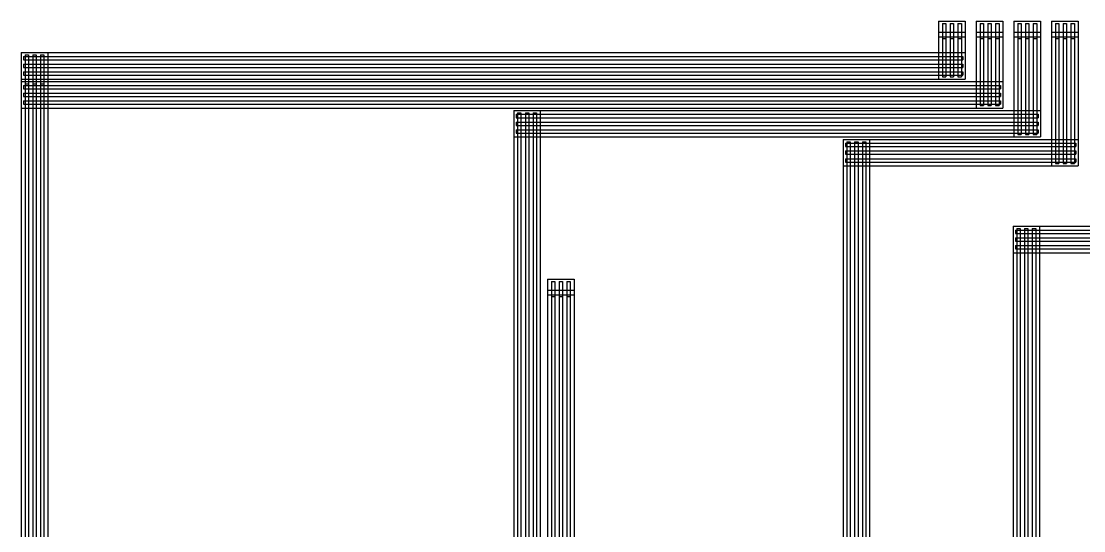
# Model space of a CAD drawing. Header units: millimetres. Extents: x -1225 to 566, y -985 to 617.
# Drawn here: x -483.8 to -263.7, y -226.4 to -120.7 of the extents above; entities that cross this region are included whole.
import ezdxf

# ---------------------------------------------------------------- set-up
doc = ezdxf.new("R2010")
doc.units = ezdxf.units.MM
doc.layers.add('HIDDEN', color=8, linetype='Continuous')
doc.layers.add('VISIBLE', color=7, linetype='Continuous')

msp = doc.modelspace()

# ---------------------------------------------------------------- linework, layer by layer
at = {"layer": 'HIDDEN'}
for points in [[(-293.75, -120.73), (-288.25, -120.73)], [(-293.75, -120.73), (-293.75, -132.73)], [(-288.25, -120.73), (-288.25, -132.73)], [(-285.95, -120.73), (-280.45, -120.73)], [(-285.95, -120.73), (-285.95, -138.73)], [(-280.45, -120.73), (-280.45, -138.73)], [(-278.15, -120.73), (-272.65, -120.73)], [(-278.15, -120.73), (-278.15, -144.73)], [(-272.65, -120.73), (-272.65, -144.73)], [(-270.35, -120.73), (-264.85, -120.73)], [(-270.35, -120.73), (-270.35, -150.73)], [(-264.85, -120.73), (-264.85, -150.73)], [(-293.75, -122.98), (-288.25, -122.98)], [(-293.75, -122.98), (-293.75, -123.98)], [(-292.95, -121.23), (-292.25, -121.23)], [(-292.95, -121.23), (-292.95, -132.23)], [(-292.95, -122.98), (-292.95, -123.98)], [(-292.25, -121.23), (-292.25, -132.23)], [(-292.25, -122.98), (-292.25, -123.98)], [(-291.35, -121.23), (-290.65, -121.23)], [(-291.35, -121.23), (-291.35, -132.23)], [(-291.35, -122.98), (-291.35, -123.98)], [(-290.65, -121.23), (-290.65, -132.23)], [(-290.65, -122.98), (-290.65, -123.98)], [(-289.75, -121.23), (-289.05, -121.23)], [(-289.75, -121.23), (-289.75, -132.23)], [(-289.75, -122.98), (-289.75, -123.98)], [(-289.05, -121.23), (-289.05, -132.23)], [(-289.05, -122.98), (-289.05, -123.98)], [(-288.25, -122.98), (-288.25, -123.98)], [(-285.95, -122.98), (-280.45, -122.98)], [(-285.95, -122.98), (-285.95, -123.98)], [(-285.15, -121.23), (-284.45, -121.23)], [(-285.15, -121.23), (-285.15, -138.23)], [(-285.15, -122.98), (-285.15, -123.98)], [(-284.45, -121.23), (-284.45, -138.23)], [(-284.45, -122.98), (-284.45, -123.98)], [(-283.55, -121.23), (-282.85, -121.23)], [(-283.55, -121.23), (-283.55, -138.23)], [(-283.55, -122.98), (-283.55, -123.98)], [(-282.85, -121.23), (-282.85, -138.23)], [(-282.85, -122.98), (-282.85, -123.98)], [(-281.95, -121.23), (-281.25, -121.23)], [(-281.95, -121.23), (-281.95, -138.23)], [(-281.95, -122.98), (-281.95, -123.98)], [(-281.25, -121.23), (-281.25, -138.23)], [(-281.25, -122.98), (-281.25, -123.98)], [(-280.45, -122.98), (-280.45, -123.98)], [(-278.15, -122.98), (-272.65, -122.98)], [(-278.15, -122.98), (-278.15, -123.98)], [(-277.35, -121.23), (-276.65, -121.23)], [(-277.35, -121.23), (-277.35, -144.23)], [(-277.35, -122.98), (-277.35, -123.98)], [(-276.65, -121.23), (-276.65, -144.23)], [(-276.65, -122.98), (-276.65, -123.98)], [(-275.75, -121.23), (-275.05, -121.23)], [(-275.75, -121.23), (-275.75, -144.23)], [(-275.75, -122.98), (-275.75, -123.98)], [(-275.05, -121.23), (-275.05, -144.23)], [(-275.05, -122.98), (-275.05, -123.98)], [(-274.15, -121.23), (-273.45, -121.23)], [(-274.15, -121.23), (-274.15, -144.23)], [(-274.15, -122.98), (-274.15, -123.98)], [(-273.45, -121.23), (-273.45, -144.23)], [(-273.45, -122.98), (-273.45, -123.98)], [(-272.65, -122.98), (-272.65, -123.98)], [(-270.35, -122.98), (-264.85, -122.98)], [(-270.35, -122.98), (-270.35, -123.98)], [(-269.55, -121.23), (-268.85, -121.23)], [(-269.55, -121.23), (-269.55, -150.23)], [(-269.55, -122.98), (-269.55, -123.98)], [(-268.85, -121.23), (-268.85, -150.23)], [(-268.85, -122.98), (-268.85, -123.98)], [(-267.95, -121.23), (-267.25, -121.23)], [(-267.95, -121.23), (-267.95, -150.23)], [(-267.95, -122.98), (-267.95, -123.98)], [(-267.25, -121.23), (-267.25, -150.23)], [(-267.25, -122.98), (-267.25, -123.98)], [(-266.35, -121.23), (-265.65, -121.23)], [(-266.35, -121.23), (-266.35, -150.23)], [(-266.35, -122.98), (-266.35, -123.98)], [(-265.65, -121.23), (-265.65, -150.23)], [(-265.65, -122.98), (-265.65, -123.98)], [(-264.85, -122.98), (-264.85, -123.98)], [(-293.75, -123.98), (-288.25, -123.98)], [(-292.95, -123.98), (-292.25, -123.98)], [(-292.95, -123.98), (-292.25, -123.98)], [(-292.95, -123.98), (-292.95, -124.33)], [(-292.95, -124.33), (-292.25, -124.33)], [(-292.25, -123.98), (-292.25, -124.33)], [(-291.35, -123.98), (-290.65, -123.98)], [(-291.35, -123.98), (-290.65, -123.98)], [(-291.35, -123.98), (-291.35, -124.33)], [(-291.35, -124.33), (-290.65, -124.33)], [(-290.65, -123.98), (-290.65, -124.33)], [(-289.75, -123.98), (-289.05, -123.98)], [(-289.75, -123.98), (-289.05, -123.98)], [(-289.75, -123.98), (-289.75, -124.33)], [(-289.75, -124.33), (-289.05, -124.33)], [(-289.05, -123.98), (-289.05, -124.33)], [(-285.95, -123.98), (-280.45, -123.98)], [(-285.15, -123.98), (-284.45, -123.98)], [(-285.15, -123.98), (-284.45, -123.98)], [(-285.15, -123.98), (-285.15, -124.33)], [(-285.15, -124.33), (-284.45, -124.33)], [(-284.45, -123.98), (-284.45, -124.33)], [(-283.55, -123.98), (-282.85, -123.98)], [(-283.55, -123.98), (-282.85, -123.98)], [(-283.55, -123.98), (-283.55, -124.33)], [(-283.55, -124.33), (-282.85, -124.33)], [(-282.85, -123.98), (-282.85, -124.33)], [(-281.95, -123.98), (-281.25, -123.98)], [(-281.95, -123.98), (-281.25, -123.98)], [(-281.95, -123.98), (-281.95, -124.33)], [(-281.95, -124.33), (-281.25, -124.33)], [(-281.25, -123.98), (-281.25, -124.33)], [(-278.15, -123.98), (-272.65, -123.98)], [(-277.35, -123.98), (-276.65, -123.98)], [(-277.35, -123.98), (-276.65, -123.98)], [(-277.35, -123.98), (-277.35, -124.33)], [(-277.35, -124.33), (-276.65, -124.33)], [(-276.65, -123.98), (-276.65, -124.33)], [(-275.75, -123.98), (-275.05, -123.98)], [(-275.75, -123.98), (-275.05, -123.98)], [(-275.75, -123.98), (-275.75, -124.33)], [(-275.75, -124.33), (-275.05, -124.33)], [(-275.05, -123.98), (-275.05, -124.33)], [(-274.15, -123.98), (-273.45, -123.98)], [(-274.15, -123.98), (-273.45, -123.98)], [(-274.15, -123.98), (-274.15, -124.33)], [(-274.15, -124.33), (-273.45, -124.33)], [(-273.45, -123.98), (-273.45, -124.33)], [(-270.35, -123.98), (-264.85, -123.98)], [(-269.55, -123.98), (-268.85, -123.98)], [(-269.55, -123.98), (-268.85, -123.98)], [(-269.55, -123.98), (-269.55, -124.33)], [(-269.55, -124.33), (-268.85, -124.33)], [(-268.85, -123.98), (-268.85, -124.33)], [(-267.95, -123.98), (-267.25, -123.98)], [(-267.95, -123.98), (-267.25, -123.98)], [(-267.95, -123.98), (-267.95, -124.33)], [(-267.95, -124.33), (-267.25, -124.33)], [(-267.25, -123.98), (-267.25, -124.33)], [(-266.35, -123.98), (-265.65, -123.98)], [(-266.35, -123.98), (-265.65, -123.98)], [(-266.35, -123.98), (-266.35, -124.33)], [(-266.35, -124.33), (-265.65, -124.33)], [(-265.65, -123.98), (-265.65, -124.33)], [(-483.75, -127.23), (-288.25, -127.23)], [(-483.75, -127.23), (-483.75, -132.73)], [(-483.75, -127.23), (-478.25, -127.23)], [(-483.75, -127.23), (-483.75, -340.73)], [(-478.25, -127.23), (-478.25, -340.73)], [(-292.95, -127.23), (-292.25, -127.23)], [(-291.35, -127.23), (-290.65, -127.23)], [(-289.75, -127.23), (-289.05, -127.23)], [(-288.25, -127.23), (-288.25, -132.73)], [(-483.25, -128.03), (-288.75, -128.03)], [(-483.25, -128.03), (-483.25, -128.73)], [(-483.25, -128.73), (-288.75, -128.73)], [(-483.25, -129.63), (-288.75, -129.63)], [(-483.25, -129.63), (-483.25, -130.33)], [(-482.95, -127.73), (-482.25, -127.73)], [(-482.95, -127.73), (-482.95, -340.23)], [(-482.25, -127.73), (-482.25, -340.23)], [(-481.35, -127.73), (-480.65, -127.73)], [(-481.35, -127.73), (-481.35, -340.23)], [(-480.65, -127.73), (-480.65, -340.23)], [(-479.75, -127.73), (-479.05, -127.73)], [(-479.75, -127.73), (-479.75, -340.23)], [(-479.05, -127.73), (-479.05, -340.23)], [(-478.25, -128.03), (-478.25, -128.73)], [(-478.25, -129.63), (-478.25, -130.33)], [(-293.75, -128.03), (-293.75, -128.73)], [(-293.75, -129.63), (-293.75, -130.33)], [(-288.75, -128.03), (-288.75, -128.73)], [(-288.75, -129.63), (-288.75, -130.33)], [(-483.25, -130.33), (-288.75, -130.33)], [(-483.25, -131.23), (-288.75, -131.23)], [(-483.25, -131.23), (-483.25, -131.93)], [(-483.25, -131.93), (-288.75, -131.93)], [(-478.25, -131.23), (-478.25, -131.93)], [(-293.75, -131.23), (-293.75, -131.93)], [(-288.75, -131.23), (-288.75, -131.93)], [(-483.75, -132.73), (-288.25, -132.73)], [(-483.75, -133.23), (-483.75, -340.73)], [(-483.75, -133.23), (-280.45, -133.23)], [(-483.75, -133.23), (-483.75, -138.73)], [(-483.75, -133.23), (-478.25, -133.23)], [(-483.75, -133.23), (-483.75, -366.73)], [(-483.25, -134.03), (-280.95, -134.03)], [(-483.25, -134.03), (-483.25, -134.73)], [(-482.95, -132.73), (-482.25, -132.73)], [(-482.95, -133.23), (-482.25, -133.23)], [(-482.95, -133.23), (-482.25, -133.23)], [(-482.95, -133.73), (-482.95, -340.23)], [(-482.95, -133.73), (-482.25, -133.73)], [(-482.95, -133.73), (-482.95, -366.23)], [(-482.25, -133.73), (-482.25, -340.23)], [(-482.25, -133.73), (-482.25, -366.23)], [(-481.35, -132.73), (-480.65, -132.73)], [(-481.35, -133.23), (-480.65, -133.23)], [(-481.35, -133.23), (-480.65, -133.23)], [(-481.35, -133.73), (-481.35, -340.23)], [(-481.35, -133.73), (-480.65, -133.73)], [(-481.35, -133.73), (-481.35, -366.23)], [(-480.65, -133.73), (-480.65, -340.23)], [(-480.65, -133.73), (-480.65, -366.23)], [(-479.75, -132.73), (-479.05, -132.73)], [(-479.75, -133.23), (-479.05, -133.23)], [(-479.75, -133.23), (-479.05, -133.23)], [(-479.75, -133.73), (-479.75, -340.23)], [(-479.75, -133.73), (-479.05, -133.73)], [(-479.75, -133.73), (-479.75, -366.23)], [(-479.05, -133.73), (-479.05, -340.23)], [(-479.05, -133.73), (-479.05, -366.23)], [(-478.25, -133.23), (-478.25, -340.73)], [(-478.25, -133.23), (-478.25, -366.73)], [(-478.25, -134.03), (-478.25, -134.73)], [(-293.75, -132.73), (-288.25, -132.73)], [(-292.95, -132.23), (-292.25, -132.23)], [(-291.35, -132.23), (-290.65, -132.23)], [(-289.75, -132.23), (-289.05, -132.23)], [(-285.95, -134.03), (-285.95, -134.73)], [(-285.15, -133.23), (-284.45, -133.23)], [(-283.55, -133.23), (-282.85, -133.23)], [(-281.95, -133.23), (-281.25, -133.23)], [(-280.95, -134.03), (-280.95, -134.73)], [(-280.45, -133.23), (-280.45, -138.73)], [(-483.25, -134.73), (-280.95, -134.73)], [(-483.25, -135.63), (-280.95, -135.63)], [(-483.25, -135.63), (-483.25, -136.33)], [(-483.25, -136.33), (-280.95, -136.33)], [(-478.25, -135.63), (-478.25, -136.33)], [(-285.95, -135.63), (-285.95, -136.33)], [(-280.95, -135.63), (-280.95, -136.33)], [(-483.25, -137.23), (-280.95, -137.23)], [(-483.25, -137.23), (-483.25, -137.93)], [(-483.25, -137.93), (-280.95, -137.93)], [(-478.25, -137.23), (-478.25, -137.93)], [(-285.95, -137.23), (-285.95, -137.93)], [(-285.15, -138.23), (-284.45, -138.23)], [(-283.55, -138.23), (-282.85, -138.23)], [(-281.95, -138.23), (-281.25, -138.23)], [(-280.95, -137.23), (-280.95, -137.93)], [(-483.75, -138.73), (-280.45, -138.73)], [(-482.95, -138.73), (-482.25, -138.73)], [(-481.35, -138.73), (-480.65, -138.73)], [(-479.75, -138.73), (-479.05, -138.73)], [(-381.75, -139.23), (-272.65, -139.23)], [(-381.75, -139.23), (-381.75, -144.73)], [(-381.75, -139.23), (-376.25, -139.23)], [(-381.75, -139.23), (-381.75, -240.73)], [(-381.25, -140.03), (-273.15, -140.03)], [(-381.25, -140.03), (-381.25, -140.73)], [(-381.25, -140.73), (-273.15, -140.73)], [(-380.95, -139.73), (-380.25, -139.73)], [(-380.95, -139.73), (-380.95, -240.23)], [(-380.25, -139.73), (-380.25, -240.23)], [(-379.35, -139.73), (-378.65, -139.73)], [(-379.35, -139.73), (-379.35, -240.23)], [(-378.65, -139.73), (-378.65, -240.23)], [(-377.75, -139.73), (-377.05, -139.73)], [(-377.75, -139.73), (-377.75, -240.23)], [(-377.05, -139.73), (-377.05, -240.23)], [(-376.25, -139.23), (-376.25, -240.73)], [(-376.25, -140.03), (-376.25, -140.73)], [(-285.95, -138.73), (-280.45, -138.73)], [(-278.15, -140.03), (-278.15, -140.73)], [(-277.35, -139.23), (-276.65, -139.23)], [(-275.75, -139.23), (-275.05, -139.23)], [(-274.15, -139.23), (-273.45, -139.23)], [(-273.15, -140.03), (-273.15, -140.73)], [(-272.65, -139.23), (-272.65, -144.73)], [(-381.25, -141.63), (-273.15, -141.63)], [(-381.25, -141.63), (-381.25, -142.33)], [(-381.25, -142.33), (-273.15, -142.33)], [(-376.25, -141.63), (-376.25, -142.33)], [(-278.15, -141.63), (-278.15, -142.33)], [(-273.15, -141.63), (-273.15, -142.33)], [(-381.75, -144.73), (-272.65, -144.73)], [(-381.25, -143.23), (-273.15, -143.23)], [(-381.25, -143.23), (-381.25, -143.93)], [(-381.25, -143.93), (-273.15, -143.93)], [(-380.95, -144.73), (-380.25, -144.73)], [(-379.35, -144.73), (-378.65, -144.73)], [(-377.75, -144.73), (-377.05, -144.73)], [(-376.25, -143.23), (-376.25, -143.93)], [(-313.55, -145.23), (-264.85, -145.23)], [(-313.55, -145.23), (-313.55, -150.73)], [(-313.55, -145.23), (-308.05, -145.23)], [(-313.55, -145.23), (-313.55, -404.73)], [(-308.05, -145.23), (-308.05, -404.73)], [(-278.15, -143.23), (-278.15, -143.93)], [(-278.15, -144.73), (-272.65, -144.73)], [(-277.35, -144.23), (-276.65, -144.23)], [(-275.75, -144.23), (-275.05, -144.23)], [(-274.15, -144.23), (-273.45, -144.23)], [(-273.15, -143.23), (-273.15, -143.93)], [(-269.55, -145.23), (-268.85, -145.23)], [(-267.95, -145.23), (-267.25, -145.23)], [(-266.35, -145.23), (-265.65, -145.23)], [(-264.85, -145.23), (-264.85, -150.73)], [(-313.05, -146.03), (-265.35, -146.03)], [(-313.05, -146.03), (-313.05, -146.73)], [(-313.05, -146.73), (-265.35, -146.73)], [(-312.75, -145.73), (-312.05, -145.73)], [(-312.75, -145.73), (-312.75, -404.23)], [(-312.05, -145.73), (-312.05, -404.23)], [(-311.15, -145.73), (-310.45, -145.73)], [(-311.15, -145.73), (-311.15, -404.23)], [(-310.45, -145.73), (-310.45, -404.23)], [(-309.55, -145.73), (-308.85, -145.73)], [(-309.55, -145.73), (-309.55, -404.23)], [(-308.85, -145.73), (-308.85, -404.23)], [(-308.05, -146.03), (-308.05, -146.73)], [(-270.35, -146.03), (-270.35, -146.73)], [(-265.35, -146.03), (-265.35, -146.73)], [(-313.05, -147.63), (-265.35, -147.63)], [(-313.05, -147.63), (-313.05, -148.33)], [(-313.05, -148.33), (-265.35, -148.33)], [(-313.05, -149.23), (-265.35, -149.23)], [(-313.05, -149.23), (-313.05, -149.93)], [(-308.05, -147.63), (-308.05, -148.33)], [(-308.05, -149.23), (-308.05, -149.93)], [(-270.35, -147.63), (-270.35, -148.33)], [(-270.35, -149.23), (-270.35, -149.93)], [(-265.35, -147.63), (-265.35, -148.33)], [(-265.35, -149.23), (-265.35, -149.93)], [(-313.55, -150.73), (-264.85, -150.73)], [(-313.05, -149.93), (-265.35, -149.93)], [(-312.75, -150.73), (-312.05, -150.73)], [(-311.15, -150.73), (-310.45, -150.73)], [(-309.55, -150.73), (-308.85, -150.73)], [(-270.35, -150.73), (-264.85, -150.73)], [(-269.55, -150.23), (-268.85, -150.23)], [(-267.95, -150.23), (-267.25, -150.23)], [(-266.35, -150.23), (-265.65, -150.23)], [(-278.35, -163.23), (-241.45, -163.23)], [(-278.35, -163.23), (-278.35, -168.73)], [(-278.35, -163.23), (-272.85, -163.23)], [(-278.35, -163.23), (-278.35, -401.73)], [(-277.85, -164.03), (-241.95, -164.03)], [(-277.85, -164.03), (-277.85, -164.73)], [(-277.85, -164.73), (-241.95, -164.73)], [(-277.55, -163.73), (-276.85, -163.73)], [(-277.55, -163.73), (-277.55, -401.23)], [(-276.85, -163.73), (-276.85, -401.23)], [(-275.95, -163.73), (-275.25, -163.73)], [(-275.95, -163.73), (-275.95, -401.23)], [(-275.25, -163.73), (-275.25, -401.23)], [(-274.35, -163.73), (-273.65, -163.73)], [(-274.35, -163.73), (-274.35, -401.23)], [(-273.65, -163.73), (-273.65, -401.23)], [(-272.85, -163.23), (-272.85, -401.73)], [(-272.85, -164.03), (-272.85, -164.73)], [(-277.85, -165.63), (-241.95, -165.63)], [(-277.85, -165.63), (-277.85, -166.33)], [(-277.85, -166.33), (-241.95, -166.33)], [(-277.85, -167.23), (-241.95, -167.23)], [(-277.85, -167.23), (-277.85, -167.93)], [(-272.85, -165.63), (-272.85, -166.33)], [(-272.85, -167.23), (-272.85, -167.93)], [(-278.35, -168.73), (-241.45, -168.73)], [(-277.85, -167.93), (-241.95, -167.93)], [(-277.55, -168.73), (-276.85, -168.73)], [(-275.95, -168.73), (-275.25, -168.73)], [(-274.35, -168.73), (-273.65, -168.73)], [(-374.75, -174.23), (-369.25, -174.23)], [(-374.75, -174.23), (-374.75, -264.73)], [(-373.95, -174.73), (-373.25, -174.73)], [(-373.95, -174.73), (-373.95, -264.23)], [(-373.25, -174.73), (-373.25, -264.23)], [(-372.35, -174.73), (-371.65, -174.73)], [(-372.35, -174.73), (-372.35, -264.23)], [(-371.65, -174.73), (-371.65, -264.23)], [(-370.75, -174.73), (-370.05, -174.73)], [(-370.75, -174.73), (-370.75, -264.23)], [(-370.05, -174.73), (-370.05, -264.23)], [(-369.25, -174.23), (-369.25, -264.73)], [(-374.75, -176.48), (-369.25, -176.48)], [(-374.75, -176.48), (-374.75, -177.48)], [(-374.75, -177.48), (-369.25, -177.48)], [(-373.95, -176.48), (-373.95, -177.48)], [(-373.95, -177.48), (-373.25, -177.48)], [(-373.95, -177.48), (-373.25, -177.48)], [(-373.95, -177.48), (-373.95, -177.83)], [(-373.95, -177.83), (-373.25, -177.83)], [(-373.25, -176.48), (-373.25, -177.48)], [(-373.25, -177.48), (-373.25, -177.83)], [(-372.35, -176.48), (-372.35, -177.48)], [(-372.35, -177.48), (-371.65, -177.48)], [(-372.35, -177.48), (-371.65, -177.48)], [(-372.35, -177.48), (-372.35, -177.83)], [(-372.35, -177.83), (-371.65, -177.83)], [(-371.65, -176.48), (-371.65, -177.48)], [(-371.65, -177.48), (-371.65, -177.83)], [(-370.75, -176.48), (-370.75, -177.48)], [(-370.75, -177.48), (-370.05, -177.48)], [(-370.75, -177.48), (-370.05, -177.48)], [(-370.75, -177.48), (-370.75, -177.83)], [(-370.75, -177.83), (-370.05, -177.83)], [(-370.05, -176.48), (-370.05, -177.48)], [(-370.05, -177.48), (-370.05, -177.83)], [(-369.25, -176.48), (-369.25, -177.48)]]:
    msp.add_lwpolyline(points, dxfattribs=at)
at = {"layer": 'VISIBLE'}
for points in [[(-293.75, -120.73), (-288.25, -120.73)], [(-293.75, -120.73), (-293.75, -128.03)], [(-288.25, -120.73), (-288.25, -132.73)], [(-285.95, -120.73), (-280.45, -120.73)], [(-285.95, -120.73), (-285.95, -134.03)], [(-280.45, -120.73), (-280.45, -138.73)], [(-278.15, -120.73), (-272.65, -120.73)], [(-278.15, -120.73), (-278.15, -140.03)], [(-272.65, -120.73), (-272.65, -144.73)], [(-270.35, -120.73), (-264.85, -120.73)], [(-270.35, -120.73), (-270.35, -146.03)], [(-264.85, -120.73), (-264.85, -150.73)], [(-293.75, -122.98), (-288.25, -122.98)], [(-293.75, -122.98), (-293.75, -123.98)], [(-292.95, -121.23), (-292.25, -121.23)], [(-292.95, -121.23), (-292.95, -122.98)], [(-292.25, -121.23), (-292.25, -122.98)], [(-291.35, -121.23), (-290.65, -121.23)], [(-291.35, -121.23), (-291.35, -122.98)], [(-290.65, -121.23), (-290.65, -122.98)], [(-289.75, -121.23), (-289.05, -121.23)], [(-289.75, -121.23), (-289.75, -122.98)], [(-289.05, -121.23), (-289.05, -122.98)], [(-288.25, -122.98), (-288.25, -123.98)], [(-285.95, -122.98), (-280.45, -122.98)], [(-285.95, -122.98), (-285.95, -123.98)], [(-285.15, -121.23), (-284.45, -121.23)], [(-285.15, -121.23), (-285.15, -122.98)], [(-284.45, -121.23), (-284.45, -122.98)], [(-283.55, -121.23), (-282.85, -121.23)], [(-283.55, -121.23), (-283.55, -122.98)], [(-282.85, -121.23), (-282.85, -122.98)], [(-281.95, -121.23), (-281.25, -121.23)], [(-281.95, -121.23), (-281.95, -122.98)], [(-281.25, -121.23), (-281.25, -122.98)], [(-280.45, -122.98), (-280.45, -123.98)], [(-278.15, -122.98), (-272.65, -122.98)], [(-278.15, -122.98), (-278.15, -123.98)], [(-277.35, -121.23), (-276.65, -121.23)], [(-277.35, -121.23), (-277.35, -122.98)], [(-276.65, -121.23), (-276.65, -122.98)], [(-275.75, -121.23), (-275.05, -121.23)], [(-275.75, -121.23), (-275.75, -122.98)], [(-275.05, -121.23), (-275.05, -122.98)], [(-274.15, -121.23), (-273.45, -121.23)], [(-274.15, -121.23), (-274.15, -122.98)], [(-273.45, -121.23), (-273.45, -122.98)], [(-272.65, -122.98), (-272.65, -123.98)], [(-270.35, -122.98), (-264.85, -122.98)], [(-270.35, -122.98), (-270.35, -123.98)], [(-269.55, -121.23), (-268.85, -121.23)], [(-269.55, -121.23), (-269.55, -122.98)], [(-268.85, -121.23), (-268.85, -122.98)], [(-267.95, -121.23), (-267.25, -121.23)], [(-267.95, -121.23), (-267.95, -122.98)], [(-267.25, -121.23), (-267.25, -122.98)], [(-266.35, -121.23), (-265.65, -121.23)], [(-266.35, -121.23), (-266.35, -122.98)], [(-265.65, -121.23), (-265.65, -122.98)], [(-264.85, -122.98), (-264.85, -123.98)], [(-293.75, -123.98), (-288.25, -123.98)], [(-292.95, -123.98), (-292.95, -124.33)], [(-292.95, -123.98), (-292.95, -132.23)], [(-292.95, -124.33), (-292.25, -124.33)], [(-292.25, -123.98), (-292.25, -124.33)], [(-292.25, -123.98), (-292.25, -132.23)], [(-291.35, -123.98), (-291.35, -124.33)], [(-291.35, -123.98), (-291.35, -132.23)], [(-291.35, -124.33), (-290.65, -124.33)], [(-290.65, -123.98), (-290.65, -124.33)], [(-290.65, -123.98), (-290.65, -132.23)], [(-289.75, -123.98), (-289.75, -124.33)], [(-289.75, -123.98), (-289.75, -132.23)], [(-289.75, -124.33), (-289.05, -124.33)], [(-289.05, -123.98), (-289.05, -124.33)], [(-289.05, -123.98), (-289.05, -132.23)], [(-285.95, -123.98), (-280.45, -123.98)], [(-285.15, -123.98), (-285.15, -124.33)], [(-285.15, -123.98), (-285.15, -138.23)], [(-285.15, -124.33), (-284.45, -124.33)], [(-284.45, -123.98), (-284.45, -124.33)], [(-284.45, -123.98), (-284.45, -138.23)], [(-283.55, -123.98), (-283.55, -124.33)], [(-283.55, -123.98), (-283.55, -138.23)], [(-283.55, -124.33), (-282.85, -124.33)], [(-282.85, -123.98), (-282.85, -124.33)], [(-282.85, -123.98), (-282.85, -138.23)], [(-281.95, -123.98), (-281.95, -124.33)], [(-281.95, -123.98), (-281.95, -138.23)], [(-281.95, -124.33), (-281.25, -124.33)], [(-281.25, -123.98), (-281.25, -124.33)], [(-281.25, -123.98), (-281.25, -138.23)], [(-278.15, -123.98), (-272.65, -123.98)], [(-277.35, -123.98), (-277.35, -124.33)], [(-277.35, -123.98), (-277.35, -144.23)], [(-277.35, -124.33), (-276.65, -124.33)], [(-276.65, -123.98), (-276.65, -124.33)], [(-276.65, -123.98), (-276.65, -144.23)], [(-275.75, -123.98), (-275.75, -124.33)], [(-275.75, -123.98), (-275.75, -144.23)], [(-275.75, -124.33), (-275.05, -124.33)], [(-275.05, -123.98), (-275.05, -124.33)], [(-275.05, -123.98), (-275.05, -144.23)], [(-274.15, -123.98), (-274.15, -124.33)], [(-274.15, -123.98), (-274.15, -144.23)], [(-274.15, -124.33), (-273.45, -124.33)], [(-273.45, -123.98), (-273.45, -124.33)], [(-273.45, -123.98), (-273.45, -144.23)], [(-270.35, -123.98), (-264.85, -123.98)], [(-269.55, -123.98), (-269.55, -124.33)], [(-269.55, -123.98), (-269.55, -150.23)], [(-269.55, -124.33), (-268.85, -124.33)], [(-268.85, -123.98), (-268.85, -124.33)], [(-268.85, -123.98), (-268.85, -150.23)], [(-267.95, -123.98), (-267.95, -124.33)], [(-267.95, -123.98), (-267.95, -150.23)], [(-267.95, -124.33), (-267.25, -124.33)], [(-267.25, -123.98), (-267.25, -124.33)], [(-267.25, -123.98), (-267.25, -150.23)], [(-266.35, -123.98), (-266.35, -124.33)], [(-266.35, -123.98), (-266.35, -150.23)], [(-266.35, -124.33), (-265.65, -124.33)], [(-265.65, -123.98), (-265.65, -124.33)], [(-265.65, -123.98), (-265.65, -150.23)], [(-483.75, -127.23), (-292.95, -127.23)], [(-483.75, -127.23), (-483.75, -132.73)], [(-483.75, -127.23), (-478.25, -127.23)], [(-483.75, -127.23), (-483.75, -133.23)], [(-478.25, -127.23), (-478.25, -128.03)], [(-292.25, -127.23), (-291.35, -127.23)], [(-290.65, -127.23), (-289.75, -127.23)], [(-289.05, -127.23), (-288.25, -127.23)], [(-288.25, -127.23), (-288.25, -132.73)], [(-483.25, -128.03), (-288.75, -128.03)], [(-483.25, -128.03), (-483.25, -128.73)], [(-483.25, -128.73), (-288.75, -128.73)], [(-483.25, -129.63), (-288.75, -129.63)], [(-483.25, -129.63), (-483.25, -130.33)], [(-482.95, -127.73), (-482.25, -127.73)], [(-482.95, -127.73), (-482.95, -133.73)], [(-482.25, -127.73), (-482.25, -133.73)], [(-481.35, -127.73), (-480.65, -127.73)], [(-481.35, -127.73), (-481.35, -133.73)], [(-480.65, -127.73), (-480.65, -133.73)], [(-479.75, -127.73), (-479.05, -127.73)], [(-479.75, -127.73), (-479.75, -133.73)], [(-479.05, -127.73), (-479.05, -133.73)], [(-478.25, -128.73), (-478.25, -129.63)], [(-293.75, -128.73), (-293.75, -129.63)], [(-288.75, -128.03), (-288.75, -128.73)], [(-288.75, -129.63), (-288.75, -130.33)], [(-483.25, -130.33), (-288.75, -130.33)], [(-483.25, -131.23), (-288.75, -131.23)], [(-483.25, -131.23), (-483.25, -131.93)], [(-483.25, -131.93), (-288.75, -131.93)], [(-478.25, -130.33), (-478.25, -131.23)], [(-478.25, -131.93), (-478.25, -133.23)], [(-293.75, -130.33), (-293.75, -131.23)], [(-293.75, -131.93), (-293.75, -132.73)], [(-288.75, -131.23), (-288.75, -131.93)], [(-483.75, -132.73), (-482.95, -132.73)], [(-483.75, -133.23), (-482.95, -133.23)], [(-483.75, -133.23), (-483.75, -138.73)], [(-483.75, -133.23), (-482.95, -133.23)], [(-483.75, -133.23), (-483.75, -366.73)], [(-483.25, -134.03), (-280.95, -134.03)], [(-483.25, -134.03), (-483.25, -134.73)], [(-482.95, -133.73), (-482.25, -133.73)], [(-482.95, -133.73), (-482.95, -337.48)], [(-482.25, -132.73), (-481.35, -132.73)], [(-482.25, -133.23), (-481.35, -133.23)], [(-482.25, -133.23), (-481.35, -133.23)], [(-482.25, -133.73), (-482.25, -337.48)], [(-481.35, -133.73), (-480.65, -133.73)], [(-481.35, -133.73), (-481.35, -337.48)], [(-480.65, -132.73), (-479.75, -132.73)], [(-480.65, -133.23), (-479.75, -133.23)], [(-480.65, -133.23), (-479.75, -133.23)], [(-480.65, -133.73), (-480.65, -337.48)], [(-479.75, -133.73), (-479.05, -133.73)], [(-479.75, -133.73), (-479.75, -337.48)], [(-479.05, -132.73), (-288.25, -132.73)], [(-479.05, -133.23), (-285.15, -133.23)], [(-479.05, -133.23), (-478.25, -133.23)], [(-479.05, -133.73), (-479.05, -337.48)], [(-478.25, -133.23), (-478.25, -134.03)], [(-293.75, -132.73), (-288.25, -132.73)], [(-292.95, -132.23), (-292.25, -132.23)], [(-291.35, -132.23), (-290.65, -132.23)], [(-289.75, -132.23), (-289.05, -132.23)], [(-284.45, -133.23), (-283.55, -133.23)], [(-282.85, -133.23), (-281.95, -133.23)], [(-281.25, -133.23), (-280.45, -133.23)], [(-280.95, -134.03), (-280.95, -134.73)], [(-280.45, -133.23), (-280.45, -138.73)], [(-483.25, -134.73), (-280.95, -134.73)], [(-483.25, -135.63), (-280.95, -135.63)], [(-483.25, -135.63), (-483.25, -136.33)], [(-483.25, -136.33), (-280.95, -136.33)], [(-478.25, -134.73), (-478.25, -135.63)], [(-478.25, -136.33), (-478.25, -137.23)], [(-285.95, -134.73), (-285.95, -135.63)], [(-285.95, -136.33), (-285.95, -137.23)], [(-280.95, -135.63), (-280.95, -136.33)], [(-483.25, -137.23), (-280.95, -137.23)], [(-483.25, -137.23), (-483.25, -137.93)], [(-483.25, -137.93), (-280.95, -137.93)], [(-478.25, -137.93), (-478.25, -366.73)], [(-285.95, -137.93), (-285.95, -138.73)], [(-285.15, -138.23), (-284.45, -138.23)], [(-283.55, -138.23), (-282.85, -138.23)], [(-281.95, -138.23), (-281.25, -138.23)], [(-280.95, -137.23), (-280.95, -137.93)], [(-483.75, -138.73), (-482.95, -138.73)], [(-482.25, -138.73), (-481.35, -138.73)], [(-480.65, -138.73), (-479.75, -138.73)], [(-479.05, -138.73), (-280.45, -138.73)], [(-381.75, -139.23), (-277.35, -139.23)], [(-381.75, -139.23), (-381.75, -144.73)], [(-381.75, -139.23), (-376.25, -139.23)], [(-381.75, -139.23), (-381.75, -229.23)], [(-381.25, -140.03), (-273.15, -140.03)], [(-381.25, -140.03), (-381.25, -140.73)], [(-381.25, -140.73), (-273.15, -140.73)], [(-380.95, -139.73), (-380.25, -139.73)], [(-380.95, -139.73), (-380.95, -229.23)], [(-380.25, -139.73), (-380.25, -229.23)], [(-379.35, -139.73), (-378.65, -139.73)], [(-379.35, -139.73), (-379.35, -229.23)], [(-378.65, -139.73), (-378.65, -229.23)], [(-377.75, -139.73), (-377.05, -139.73)], [(-377.75, -139.73), (-377.75, -229.23)], [(-377.05, -139.73), (-377.05, -229.23)], [(-376.25, -139.23), (-376.25, -140.03)], [(-376.25, -140.73), (-376.25, -141.63)], [(-285.95, -138.73), (-280.45, -138.73)], [(-278.15, -140.73), (-278.15, -141.63)], [(-276.65, -139.23), (-275.75, -139.23)], [(-275.05, -139.23), (-274.15, -139.23)], [(-273.45, -139.23), (-272.65, -139.23)], [(-273.15, -140.03), (-273.15, -140.73)], [(-272.65, -139.23), (-272.65, -144.73)], [(-381.25, -141.63), (-273.15, -141.63)], [(-381.25, -141.63), (-381.25, -142.33)], [(-381.25, -142.33), (-273.15, -142.33)], [(-376.25, -142.33), (-376.25, -143.23)], [(-278.15, -142.33), (-278.15, -143.23)], [(-273.15, -141.63), (-273.15, -142.33)], [(-381.75, -144.73), (-380.95, -144.73)], [(-381.25, -143.23), (-273.15, -143.23)], [(-381.25, -143.23), (-381.25, -143.93)], [(-381.25, -143.93), (-273.15, -143.93)], [(-380.25, -144.73), (-379.35, -144.73)], [(-378.65, -144.73), (-377.75, -144.73)], [(-377.05, -144.73), (-272.65, -144.73)], [(-376.25, -143.93), (-376.25, -229.23)], [(-313.55, -145.23), (-269.55, -145.23)], [(-313.55, -145.23), (-313.55, -150.73)], [(-313.55, -145.23), (-308.05, -145.23)], [(-313.55, -145.23), (-313.55, -229.23)], [(-308.05, -145.23), (-308.05, -146.03)], [(-278.15, -143.93), (-278.15, -144.73)], [(-278.15, -144.73), (-272.65, -144.73)], [(-277.35, -144.23), (-276.65, -144.23)], [(-275.75, -144.23), (-275.05, -144.23)], [(-274.15, -144.23), (-273.45, -144.23)], [(-273.15, -143.23), (-273.15, -143.93)], [(-268.85, -145.23), (-267.95, -145.23)], [(-267.25, -145.23), (-266.35, -145.23)], [(-265.65, -145.23), (-264.85, -145.23)], [(-264.85, -145.23), (-264.85, -150.73)], [(-313.05, -146.03), (-265.35, -146.03)], [(-313.05, -146.03), (-313.05, -146.73)], [(-313.05, -146.73), (-265.35, -146.73)], [(-312.75, -145.73), (-312.05, -145.73)], [(-312.75, -145.73), (-312.75, -229.23)], [(-312.05, -145.73), (-312.05, -229.23)], [(-311.15, -145.73), (-310.45, -145.73)], [(-311.15, -145.73), (-311.15, -229.23)], [(-310.45, -145.73), (-310.45, -229.23)], [(-309.55, -145.73), (-308.85, -145.73)], [(-309.55, -145.73), (-309.55, -229.23)], [(-308.85, -145.73), (-308.85, -229.23)], [(-308.05, -146.73), (-308.05, -147.63)], [(-270.35, -146.73), (-270.35, -147.63)], [(-265.35, -146.03), (-265.35, -146.73)], [(-313.05, -147.63), (-265.35, -147.63)], [(-313.05, -147.63), (-313.05, -148.33)], [(-313.05, -148.33), (-265.35, -148.33)], [(-313.05, -149.23), (-265.35, -149.23)], [(-313.05, -149.23), (-313.05, -149.93)], [(-308.05, -148.33), (-308.05, -149.23)], [(-270.35, -148.33), (-270.35, -149.23)], [(-265.35, -147.63), (-265.35, -148.33)], [(-265.35, -149.23), (-265.35, -149.93)], [(-313.55, -150.73), (-312.75, -150.73)], [(-313.05, -149.93), (-265.35, -149.93)], [(-312.05, -150.73), (-311.15, -150.73)], [(-310.45, -150.73), (-309.55, -150.73)], [(-308.85, -150.73), (-264.85, -150.73)], [(-308.05, -149.93), (-308.05, -229.23)], [(-270.35, -149.93), (-270.35, -150.73)], [(-270.35, -150.73), (-264.85, -150.73)], [(-269.55, -150.23), (-268.85, -150.23)], [(-267.95, -150.23), (-267.25, -150.23)], [(-266.35, -150.23), (-265.65, -150.23)], [(-278.35, -163.23), (-246.15, -163.23)], [(-278.35, -163.23), (-278.35, -168.73)], [(-278.35, -163.23), (-272.85, -163.23)], [(-278.35, -163.23), (-278.35, -229.23)], [(-277.85, -164.03), (-241.95, -164.03)], [(-277.85, -164.03), (-277.85, -164.73)], [(-277.85, -164.73), (-241.95, -164.73)], [(-277.55, -163.73), (-276.85, -163.73)], [(-277.55, -163.73), (-277.55, -229.23)], [(-276.85, -163.73), (-276.85, -229.23)], [(-275.95, -163.73), (-275.25, -163.73)], [(-275.95, -163.73), (-275.95, -229.23)], [(-275.25, -163.73), (-275.25, -229.23)], [(-274.35, -163.73), (-273.65, -163.73)], [(-274.35, -163.73), (-274.35, -229.23)], [(-273.65, -163.73), (-273.65, -229.23)], [(-272.85, -163.23), (-272.85, -164.03)], [(-272.85, -164.73), (-272.85, -165.63)], [(-277.85, -165.63), (-241.95, -165.63)], [(-277.85, -165.63), (-277.85, -166.33)], [(-277.85, -166.33), (-241.95, -166.33)], [(-277.85, -167.23), (-241.95, -167.23)], [(-277.85, -167.23), (-277.85, -167.93)], [(-272.85, -166.33), (-272.85, -167.23)], [(-278.35, -168.73), (-277.55, -168.73)], [(-277.85, -167.93), (-241.95, -167.93)], [(-276.85, -168.73), (-275.95, -168.73)], [(-275.25, -168.73), (-274.35, -168.73)], [(-273.65, -168.73), (-241.45, -168.73)], [(-272.85, -167.93), (-272.85, -229.23)], [(-374.75, -174.23), (-369.25, -174.23)], [(-374.75, -174.23), (-374.75, -264.73)], [(-373.95, -174.73), (-373.25, -174.73)], [(-373.95, -174.73), (-373.95, -176.48)], [(-373.25, -174.73), (-373.25, -176.48)], [(-372.35, -174.73), (-371.65, -174.73)], [(-372.35, -174.73), (-372.35, -176.48)], [(-371.65, -174.73), (-371.65, -176.48)], [(-370.75, -174.73), (-370.05, -174.73)], [(-370.75, -174.73), (-370.75, -176.48)], [(-370.05, -174.73), (-370.05, -176.48)], [(-369.25, -174.23), (-369.25, -260.03)], [(-374.75, -176.48), (-369.25, -176.48)], [(-374.75, -176.48), (-374.75, -177.48)], [(-374.75, -177.48), (-369.25, -177.48)], [(-373.95, -177.48), (-373.95, -264.23)], [(-373.95, -177.48), (-373.95, -177.83)], [(-373.95, -177.83), (-373.25, -177.83)], [(-373.25, -177.48), (-373.25, -264.23)], [(-373.25, -177.48), (-373.25, -177.83)], [(-372.35, -177.48), (-372.35, -264.23)], [(-372.35, -177.48), (-372.35, -177.83)], [(-372.35, -177.83), (-371.65, -177.83)], [(-371.65, -177.48), (-371.65, -264.23)], [(-371.65, -177.48), (-371.65, -177.83)], [(-370.75, -177.48), (-370.75, -264.23)], [(-370.75, -177.48), (-370.75, -177.83)], [(-370.75, -177.83), (-370.05, -177.83)], [(-370.05, -177.48), (-370.05, -264.23)], [(-370.05, -177.48), (-370.05, -177.83)], [(-369.25, -176.48), (-369.25, -177.48)]]:
    msp.add_lwpolyline(points, dxfattribs=at)

doc.saveas('drawing.dxf')
